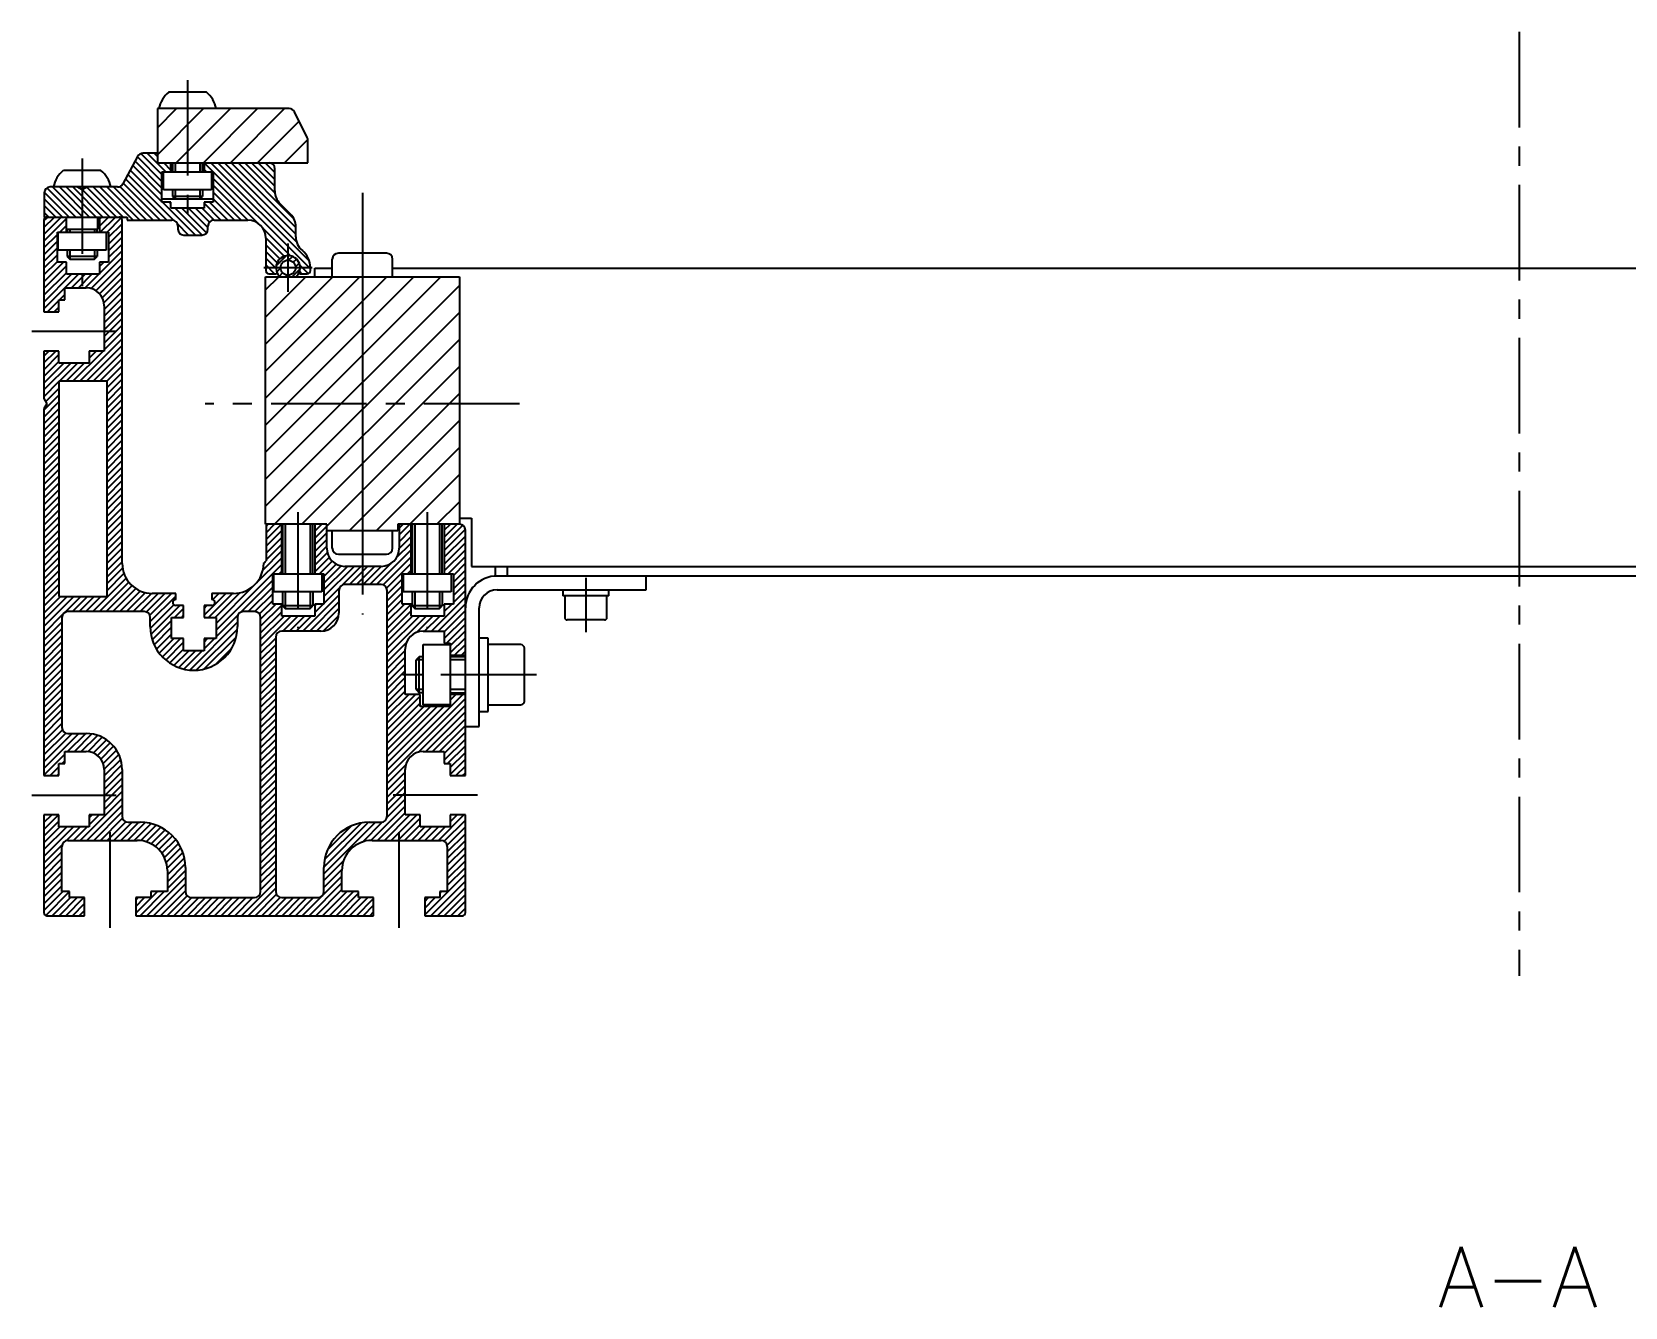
# Model space of a CAD drawing. Extents: x -10 to 4925, y -8 to 1001.
# Drawn here: x 4430.9 to 4695.5, y 3 to 214.7 of the extents above; entities that cross this region are included whole.
import ezdxf

# ---------------------------------------------------------------- set-up
doc = ezdxf.new("R2010")
doc.units = 0
doc.header["$LTSCALE"] = 0.5
doc.linetypes.add('CENTER', pattern=[50.8, 31.75, -6.35, 6.35, -6.35])
for name, color, linetype in [('MSM_CENTER', 1, 'CENTER'), ('MSM_CONTINUOUS', 7, 'CONTINUOUS'), ('MSM_NARROW', 5, 'CONTINUOUS'), ('MSM_PART_NUMBER', 7, 'CONTINUOUS')]:
    doc.layers.add(name, color=color, linetype=linetype)
doc.styles.get("Standard").update_dxf_attribs({"font": 'txt.shx', "height": 10, "bigfont": 'bigfont.shx'})

# ---------------------------------------------------------------- blocks, each defined once
blk = doc.blocks.new('*U89')
at = {"layer": 'MSM_PART_NUMBER'}
blk.add_text('A-A', height=10, dxfattribs=at).set_placement((4664.38, 3))

msp = doc.modelspace()

# ---------------------------------------------------------------- linework, layer by layer
at = {"layer": 'MSM_CENTER'}
for p, q in [((4677.85, 214.75), (4677.85, 58)), ((4456.7, 206.75), (4456.7, 183.5)), ((4439.2, 193.75), (4439.2, 172.5)), ((4485.75, 188), (4485.75, 118)), ((4473.4, 171.6), (4473.4, 179.6)), ((4469.4, 175.6), (4477.4, 175.6)), ((4444.85, 165), (4430.85, 165)), ((4511.85, 153), (4459.65, 153)), ((4475, 135), (4475, 115.75)), ((4496.5, 135), (4496.5, 115.75)), ((4522.85, 124.1), (4522.85, 115.1)), ((4514.65, 108), (4490.85, 108)), ((4430.85, 88), (4444.85, 88)), ((4504.85, 88), (4490.85, 88)), ((4443.85, 66), (4443.85, 82.5)), ((4491.85, 66), (4491.85, 82.5))]:
    msp.add_line(p, q, dxfattribs=at)
at = {"layer": 'MSM_CONTINUOUS'}
for p, q in [((4459.83, 204.75), (4453.57, 204.75)), ((4451.7, 202), (4451.7, 193)), ((4473.58, 202), (4451.7, 202)), ((4476.59, 197.21), (4474.48, 201.45)), ((4476.7, 193), (4476.7, 196.76)), ((4448.42, 194.07), (4445.98, 189.53)), ((4451.7, 194.6), (4449.3, 194.6)), ((4442.33, 191.75), (4436.08, 191.75)), ((4451.7, 193), (4476.7, 193)), ((4452.45, 191.5), (4460.95, 191.5)), ((4452.45, 186.5), (4452.45, 191.5)), ((4452.7, 188.5), (4452.7, 191.5)), ((4453.95, 191.5), (4453.95, 193)), ((4454.2, 193), (4454.2, 191.5)), ((4459.2, 191.5), (4459.2, 193)), ((4459.45, 193), (4459.45, 191.5)), ((4460.7, 191.5), (4460.7, 188.5)), ((4460.95, 191.5), (4460.95, 186.5)), ((4471.2, 188.34), (4471.2, 192)), ((4432.9, 188), (4432.9, 184)), ((4445.1, 189), (4433.9, 189)), ((4439.2, 188.5), (4438.33, 189)), ((4440.07, 189), (4439.2, 188.5)), ((4460.7, 188.5), (4452.7, 188.5)), ((4454.2, 188.5), (4454.2, 187.43)), ((4459.2, 188.5), (4459.2, 187.43)), ((4452.45, 187), (4460.95, 187)), ((4453.95, 186.5), (4452.45, 186.5)), ((4453.95, 185.5), (4453.95, 186.5)), ((4459.45, 185.5), (4453.95, 185.5)), ((4459.2, 187.43), (4454.2, 187.43)), ((4454.2, 187.43), (4454.63, 187)), ((4458.77, 187), (4459.2, 187.43)), ((4459.45, 186.5), (4459.45, 185.5)), ((4460.95, 186.5), (4459.45, 186.5)), ((4473.82, 184.48), (4472.08, 186.22)), ((4432.85, 183.5), (4432.85, 168.25)), ((4432.9, 184), (4446.7, 184)), ((4436.6, 181.5), (4436.6, 184)), ((4441.8, 182), (4441.8, 184)), ((4442.1, 184), (4442.1, 181.5)), ((4445.85, 126.5), (4445.85, 183.5)), ((4446.7, 184), (4446.7, 183.5)), ((4446.7, 183.5), (4454.1, 183.5)), ((4461.1, 183.5), (4466.7, 183.5)), ((4435.1, 176.5), (4435.1, 181.5)), ((4435.1, 181.5), (4443.6, 181.5)), ((4435.2, 178.5), (4435.2, 181.5)), ((4436.6, 182), (4441.8, 182)), ((4436.7, 182), (4436.7, 181.5)), ((4441.7, 181.5), (4441.7, 182)), ((4443.2, 181.5), (4443.2, 178.5)), ((4443.6, 181.5), (4443.6, 176.5)), ((4455.1, 182.5), (4455.1, 182)), ((4456.1, 181), (4459.1, 181)), ((4460.1, 182), (4460.1, 182.5)), ((4469.7, 180.5), (4469.7, 175.1)), ((4474.7, 180.74), (4474.7, 182.36)), ((4443.2, 178.5), (4435.2, 178.5)), ((4436.7, 178.5), (4436.7, 177.43)), ((4441.7, 177.43), (4436.7, 177.43)), ((4436.7, 177.43), (4437.13, 177)), ((4441.27, 177), (4441.7, 177.43)), ((4441.7, 178.5), (4441.7, 177.43)), ((4489.75, 178), (4481.75, 178)), ((4436.6, 176.5), (4435.1, 176.5)), ((4436.6, 174.5), (4436.6, 176.5)), ((4437.13, 177), (4441.27, 177)), ((4443.6, 176.5), (4442.1, 176.5)), ((4442.1, 176.5), (4442.1, 174.5)), ((4477.1, 175.1), (4477.1, 175.6)), ((4477.85, 174.08), (4477.85, 175.5)), ((4477.85, 175.5), (4480.75, 175.5)), ((4480.75, 174.08), (4480.75, 177)), ((4490.75, 174.08), (4490.75, 177)), ((4490.75, 175.5), (4864.95, 175.5)), ((4436.35, 170.25), (4436.35, 172.25)), ((4436.35, 172.25), (4439.85, 172.25)), ((4442.1, 174.5), (4436.6, 174.5)), ((4469.65, 174.08), (4501.85, 174.08)), ((4469.65, 133), (4469.65, 174.08)), ((4470.2, 174.6), (4471.31, 174.6)), ((4475.49, 174.6), (4476.6, 174.6)), ((4485.75, 174.08), (4485.75, 131.92)), ((4501.85, 174.08), (4501.85, 133)), ((4435.35, 168.25), (4435.35, 170.25)), ((4435.35, 170.25), (4436.35, 170.25)), ((4432.85, 168.25), (4435.35, 168.25)), ((4442.85, 169.25), (4442.85, 161.75)), ((4435.35, 161.75), (4432.85, 161.75)), ((4432.85, 161.75), (4432.85, 153.87)), ((4435.35, 159.75), (4435.35, 161.75)), ((4442.85, 161.75), (4440.35, 161.75)), ((4440.35, 161.75), (4440.35, 159.75)), ((4440.35, 159.75), (4435.35, 159.75)), ((4435.35, 156.75), (4435.35, 121)), ((4443.35, 156.75), (4435.35, 156.75)), ((4443.35, 121), (4443.35, 156.75)), ((4432.85, 153.87), (4433.35, 153)), ((4433.35, 153), (4432.85, 152.13)), ((4432.85, 152.13), (4432.85, 91.25)), ((4479.85, 133), (4469.65, 133)), ((4469.75, 133), (4469.75, 126.9)), ((4472.35, 124.75), (4472.35, 133)), ((4472.5, 133), (4472.5, 124.75)), ((4477.5, 124.75), (4477.5, 133)), ((4477.85, 133), (4477.85, 124.75)), ((4479.85, 129), (4479.85, 133)), ((4491.65, 133), (4491.65, 131.92)), ((4501.85, 133), (4491.65, 133)), ((4491.85, 133), (4491.85, 129)), ((4493.85, 124.75), (4493.85, 133)), ((4494, 133), (4494, 124.75)), ((4499, 124.75), (4499, 133)), ((4499.35, 133), (4499.35, 124.75)), ((4501.85, 134), (4503.85, 134)), ((4503.85, 134), (4503.85, 126)), ((4491.65, 131.92), (4479.85, 131.92)), ((4480.75, 129), (4480.75, 131.92)), ((4490.75, 129), (4490.75, 131.92)), ((4502.85, 91.25), (4502.85, 132)), ((4481.75, 128), (4489.75, 128)), ((4470.85, 124.75), (4479.35, 124.75)), ((4470.85, 119.75), (4470.85, 124.75)), ((4471, 124.75), (4471, 121.75)), ((4479, 124.75), (4479, 121.75)), ((4479.35, 124.75), (4479.35, 119.75)), ((4488.85, 126), (4482.85, 126)), ((4492.35, 119.75), (4492.35, 124.75)), ((4492.35, 124.75), (4500.85, 124.75)), ((4492.5, 124.75), (4492.5, 121.75)), ((4500.5, 124.75), (4500.5, 121.75)), ((4500.85, 124.75), (4500.85, 119.75)), ((4503.85, 126), (4851.85, 126)), ((4507.85, 124.4), (4507.85, 126)), ((4847.85, 124.4), (4507.85, 124.4)), ((4509.85, 124.4), (4509.85, 126)), ((4532.85, 122.1), (4532.85, 124.4)), ((4479, 121.75), (4471, 121.75)), ((4472.5, 121.75), (4472.5, 119.43)), ((4477.5, 121.75), (4477.5, 119.43)), ((4481.85, 122), (4481.85, 118.25)), ((4488.85, 123), (4482.85, 123)), ((4489.85, 84.5), (4489.85, 122)), ((4500.5, 121.75), (4492.5, 121.75)), ((4494, 121.75), (4494, 119.43)), ((4499, 121.75), (4499, 119.43)), ((4508.15, 122.1), (4532.85, 122.1)), ((4519.05, 122.1), (4519.05, 121.1)), ((4526.65, 121.1), (4526.65, 122.1)), ((4435.35, 121), (4443.35, 121)), ((4454.75, 121.5), (4450.85, 121.5)), ((4454.75, 120.5), (4454.75, 121.5)), ((4456.05, 119.5), (4454.75, 119.5)), ((4456.05, 117.5), (4456.05, 119.5)), ((4459.45, 119.5), (4459.45, 117.5)), ((4460.75, 119.5), (4459.45, 119.5)), ((4460.75, 121.5), (4460.75, 120.5)), ((4464.35, 121.5), (4460.75, 121.5)), ((4472.35, 119.75), (4470.85, 119.75)), ((4472.35, 117.75), (4472.35, 119.75)), ((4477.5, 119.43), (4472.5, 119.43)), ((4472.5, 119.43), (4472.93, 119)), ((4477.07, 119), (4477.5, 119.43)), ((4477.85, 119.75), (4477.85, 117.75)), ((4479.35, 119.75), (4477.85, 119.75)), ((4493.85, 119.75), (4492.35, 119.75)), ((4493.85, 117.75), (4493.85, 119.75)), ((4499, 119.43), (4494, 119.43)), ((4494, 119.43), (4494.43, 119)), ((4498.57, 119), (4499, 119.43)), ((4499.35, 119.75), (4499.35, 117.75)), ((4500.85, 119.75), (4499.35, 119.75)), ((4505.15, 99.4), (4505.15, 119.1)), ((4526.65, 121.1), (4519.05, 121.1)), ((4519.35, 121.1), (4519.35, 117.5)), ((4526.35, 117.5), (4526.35, 121.1)), ((4435.85, 117.5), (4435.85, 99.25)), ((4449.5, 118.5), (4436.85, 118.5)), ((4450.5, 116), (4450.5, 117.5)), ((4454.05, 114), (4454.05, 117.5)), ((4454.05, 117.5), (4456.05, 117.5)), ((4459.45, 117.5), (4461.45, 117.5)), ((4461.45, 117.5), (4461.45, 114)), ((4465, 117.5), (4465, 116)), ((4467.85, 118.5), (4466, 118.5)), ((4468.85, 72), (4468.85, 117.5)), ((4477.85, 117.75), (4472.35, 117.75)), ((4472.93, 119), (4477.07, 119)), ((4499.35, 117.75), (4493.85, 117.75)), ((4494.43, 119), (4498.57, 119)), ((4525.95, 117.1), (4519.75, 117.1)), ((4456.05, 114), (4454.05, 114)), ((4456.05, 112), (4456.05, 114)), ((4459.45, 114), (4459.45, 112)), ((4461.45, 114), (4459.45, 114)), ((4471.35, 114.25), (4471.35, 72)), ((4478.85, 115.25), (4472.35, 115.25)), ((4495.85, 115.25), (4499.35, 115.25)), ((4499.35, 115.25), (4499.35, 113.25)), ((4506.65, 114.1), (4505.15, 114.1)), ((4506.65, 101.9), (4506.65, 114.1)), ((4459.45, 112), (4456.05, 112)), ((4492.85, 104.75), (4492.85, 112.25)), ((4495.85, 103), (4495.85, 113)), ((4495.85, 113), (4500.35, 113)), ((4499.35, 113.25), (4500.35, 113.25)), ((4500.35, 113.25), (4500.35, 102.75)), ((4500.35, 111.25), (4502.85, 111.25)), ((4512.05, 113), (4506.65, 113)), ((4512.65, 103.6), (4512.65, 112.4)), ((4495.19, 111), (4494.65, 110.46)), ((4494.65, 105.54), (4494.65, 110.46)), ((4495.85, 111), (4495.19, 111)), ((4495.19, 105), (4495.19, 111)), ((4502.85, 111), (4500.35, 111)), ((4495.35, 104.75), (4492.85, 104.75)), ((4494.65, 105.54), (4495.19, 105)), ((4495.85, 105), (4495.19, 105)), ((4495.35, 102.75), (4495.35, 104.75)), ((4500.35, 105), (4502.85, 105)), ((4502.85, 104.75), (4500.35, 104.75)), ((4500.35, 102.75), (4495.35, 102.75)), ((4500.35, 103), (4495.85, 103)), ((4505.15, 101.9), (4506.65, 101.9)), ((4506.65, 103), (4512.05, 103)), ((4436.85, 98.25), (4439.85, 98.25)), ((4502.85, 99.4), (4505.15, 99.4)), ((4435.35, 93.25), (4436.35, 93.25)), ((4435.35, 91.25), (4435.35, 93.25)), ((4436.35, 95.25), (4439.85, 95.25)), ((4436.35, 93.25), (4436.35, 95.25)), ((4495.85, 95.25), (4499.35, 95.25)), ((4499.35, 95.25), (4499.35, 93.25)), ((4499.35, 93.25), (4500.35, 93.25)), ((4500.35, 93.25), (4500.35, 91.25)), ((4432.85, 91.25), (4435.35, 91.25)), ((4442.85, 92.25), (4442.85, 84.75)), ((4445.85, 92.25), (4445.85, 84.5)), ((4492.85, 84.75), (4492.85, 92.25)), ((4500.35, 91.25), (4502.85, 91.25)), ((4432.85, 84.75), (4432.85, 68.5)), ((4435.35, 84.75), (4432.85, 84.75)), ((4435.35, 82.75), (4435.35, 84.75)), ((4440.35, 84.75), (4440.35, 82.75)), ((4442.85, 84.75), (4440.35, 84.75)), ((4495.35, 84.75), (4492.85, 84.75)), ((4495.35, 82.75), (4495.35, 84.75)), ((4500.35, 84.75), (4500.35, 82.75)), ((4502.85, 84.75), (4500.35, 84.75)), ((4502.85, 68.5), (4502.85, 84.75)), ((4440.35, 82.75), (4435.35, 82.75)), ((4446.85, 83.5), (4448.85, 83.5)), ((4486.85, 83.5), (4488.85, 83.5)), ((4500.35, 82.75), (4495.35, 82.75)), ((4435.85, 72), (4435.85, 79.5)), ((4436.85, 80.5), (4448.35, 80.5)), ((4487.35, 80.5), (4498.85, 80.5)), ((4499.85, 79.5), (4499.85, 72)), ((4453.35, 75.5), (4453.35, 72)), ((4456.35, 76), (4456.35, 72)), ((4479.35, 72), (4479.35, 76)), ((4482.35, 72), (4482.35, 75.5)), ((4437.1, 72), (4435.85, 72)), ((4437.1, 71), (4437.1, 72)), ((4450.6, 72), (4450.6, 71)), ((4453.35, 72), (4450.6, 72)), ((4485.1, 72), (4482.35, 72)), ((4485.1, 71), (4485.1, 72)), ((4498.6, 72), (4498.6, 71)), ((4499.85, 72), (4498.6, 72)), ((4439.6, 71), (4437.1, 71)), ((4439.6, 68), (4439.6, 71)), ((4448.1, 71), (4448.1, 68)), ((4450.6, 71), (4448.1, 71)), ((4457.35, 71), (4467.85, 71)), ((4472.35, 71), (4478.35, 71)), ((4487.6, 71), (4485.1, 71)), ((4487.6, 68), (4487.6, 71)), ((4498.6, 71), (4496.1, 71)), ((4496.1, 71), (4496.1, 68)), ((4433.35, 68), (4439.6, 68)), ((4448.1, 68), (4487.6, 68)), ((4496.1, 68), (4502.35, 68))]:
    msp.add_line(p, q, dxfattribs=at)
msp.add_circle((4473.4, 175.6), 1.25, dxfattribs=at)
for centre, radius, start, end in [((4456.61, 201.1), 4.75, 129.7731, 169.0684), ((4456.79, 201.1), 4.75, 10.9316, 50.2269), ((4473.58, 201), 1, 26.5651, 90), ((4475.7, 196.76), 1, 360, 26.5651), ((4449.3, 193.6), 1, 90, 151.8214), ((4439.11, 188.1), 4.75, 129.7731, 169.0684), ((4439.29, 188.1), 4.75, 10.9316, 50.2269), ((4470.2, 192), 1, 360, 90), ((4433.9, 188), 1, 90, 180), ((4445.1, 190), 1, 270, 331.8214), ((4474.2, 188.34), 3, 180, 225), ((4433.35, 183.5), 0.5, 90, 180), ((4445.35, 183.5), 0.5, 360, 90), ((4454.1, 182.5), 1, 360, 90), ((4461.1, 182.5), 1, 90, 180), ((4466.7, 180.5), 3, 0, 90), ((4471.7, 182.36), 3, 0, 45), ((4456.1, 182), 1, 180, 270), ((4459.1, 182), 1, 270, 0), ((4477.7, 180.74), 3, 180, 230.0745), ((4473.4, 175.6), 2, 310.5358, 229.4642), ((4473.4, 175.6), 3.7, 360, 50.0745), ((4481.75, 177), 1, 90, 180), ((4489.75, 177), 1, 0, 90), ((4470.2, 175.1), 0.5, 180, 270), ((4471.31, 174.9), 0.3, 270, 333.3458), ((4475.49, 174.9), 0.3, 206.6542, 270), ((4476.6, 175.1), 0.5, 270, 0), ((4439.85, 169.25), 3, 360, 90), ((4501.85, 132), 1, 360, 90), ((4482.85, 129), 3, 180, 270), ((4481.75, 129), 1, 180, 270), ((4488.85, 129), 3, 270, 0), ((4489.75, 129), 1, 270, 360), ((4450.85, 126.5), 5, 180, 270), ((4464.35, 126.5), 5, 270, 360), ((4468.87, 127.38), 1, 298.5701, 331.4299), ((4508.15, 119.1), 5.3, 90, 180), ((4482.85, 122), 1, 90, 180), ((4488.85, 122), 1, 360, 90), ((4508.15, 119.1), 3, 90, 180), ((4454.75, 120), 0.5, 90, 270), ((4460.75, 120), 0.5, 270, 90), ((4436.85, 117.5), 1, 90, 180), ((4449.5, 117.5), 1, 0, 90), ((4466, 117.5), 1, 90, 180), ((4467.85, 117.5), 1, 360, 90), ((4478.85, 118.25), 3, 270, 0), ((4519.75, 117.5), 0.4, 180, 270), ((4525.95, 117.5), 0.4, 270, 0), ((4457.75, 116), 7.25, 180, 0), ((4472.35, 114.25), 1, 90, 180), ((4495.85, 112.25), 3, 90, 180), ((4512.05, 112.4), 0.6, 0, 90), ((4512.05, 103.6), 0.6, 270, 360), ((4436.85, 99.25), 1, 180, 270), ((4439.85, 92.25), 6, 0, 90), ((4439.85, 92.25), 3, 360, 90), ((4495.85, 92.25), 3, 90, 180), ((4446.85, 84.5), 1, 180, 270), ((4448.85, 76), 7.5, 0, 90), ((4486.85, 76), 7.5, 90, 180), ((4488.85, 84.5), 1, 270, 0), ((4436.85, 79.5), 1, 90, 180), ((4448.35, 75.5), 5, 0, 90), ((4487.35, 75.5), 5, 90, 180), ((4498.85, 79.5), 1, 360, 90), ((4457.35, 72), 1, 180, 270), ((4467.85, 72), 1, 270, 0), ((4472.35, 72), 1, 180, 270), ((4478.35, 72), 1, 270, 0), ((4433.35, 68.5), 0.5, 180, 270), ((4502.35, 68.5), 0.5, 270, 0)]:
    msp.add_arc(centre, radius, start, end, dxfattribs=at)
at = {"layer": 'MSM_NARROW'}
for p, q in [((4451.7, 198.84), (4454.86, 202)), ((4451.7, 194.35), (4459.35, 202)), ((4454.84, 193), (4463.84, 202)), ((4459.33, 193), (4468.33, 202)), ((4463.82, 193), (4472.82, 202)), ((4468.31, 193), (4475.24, 199.93)), ((4472.8, 193), (4476.69, 196.89)), ((4452.45, 188.81), (4447.99, 193.27)), ((4452.45, 189.93), (4448.38, 194)), ((4452.45, 191.05), (4448.96, 194.54)), ((4453.12, 191.5), (4450.02, 194.6)), ((4451.7, 194.05), (4451.15, 194.6)), ((4454.45, 183.43), (4446.81, 191.08)), ((4458.01, 181), (4447.2, 191.81)), ((4452.45, 187.68), (4447.6, 192.54)), ((4453.95, 191.8), (4452.75, 193)), ((4453.95, 192.92), (4453.87, 193)), ((4454.63, 193), (4454.63, 191.5)), ((4458.77, 193), (4458.77, 191.5)), ((4459.86, 191.5), (4459.45, 191.91)), ((4477.1, 175.38), (4459.48, 193)), ((4476.95, 176.66), (4460.6, 193)), ((4474.82, 179.91), (4461.73, 193)), ((4474.7, 181.15), (4462.85, 193)), ((4474.7, 182.27), (4463.97, 193)), ((4474.37, 183.72), (4465.09, 193)), ((4471.22, 188), (4466.22, 193)), ((4471.2, 189.14), (4467.34, 193)), ((4471.2, 190.26), (4468.46, 193)), ((4471.2, 191.38), (4469.58, 193)), ((4437.05, 184), (4432.91, 188.14)), ((4438.17, 184), (4433.34, 188.83)), ((4439.3, 184), (4434.3, 189)), ((4440.42, 184), (4435.42, 189)), ((4441.54, 184), (4436.54, 189)), ((4442.66, 184), (4437.66, 189)), ((4443.79, 184), (4439.25, 188.53)), ((4444.91, 184), (4439.97, 188.94)), ((4446.03, 184), (4441.03, 189)), ((4447.65, 183.5), (4442.15, 189)), ((4448.78, 183.5), (4443.28, 189)), ((4449.9, 183.5), (4444.4, 189)), ((4451.02, 183.5), (4445.45, 189.07)), ((4452.14, 183.5), (4446.03, 189.61)), ((4453.27, 183.5), (4446.42, 190.35)), ((4454.63, 188.5), (4454.63, 187)), ((4458.77, 188.5), (4458.77, 187)), ((4468.36, 182.99), (4460.95, 190.41)), ((4466.74, 183.5), (4460.95, 189.29)), ((4465.61, 183.5), (4460.95, 188.16)), ((4435.93, 184), (4432.9, 187.03)), ((4434.81, 184), (4432.9, 185.91)), ((4453.95, 186.18), (4453.63, 186.5)), ((4459.13, 181), (4454.63, 185.5)), ((4459.88, 181.38), (4455.76, 185.5)), ((4460.1, 182.28), (4456.88, 185.5)), ((4460.35, 183.15), (4458, 185.5)), ((4461.12, 183.5), (4459.12, 185.5)), ((4462.25, 183.5), (4459.45, 186.3)), ((4463.37, 183.5), (4460.37, 186.5)), ((4464.49, 183.5), (4460.95, 187.04)), ((4432.85, 183.36), (4433.49, 184)), ((4432.85, 182.24), (4434.61, 184)), ((4432.85, 181.11), (4435.74, 184)), ((4432.85, 179.99), (4436.6, 183.74)), ((4433.68, 184), (4432.9, 184.78)), ((4435.48, 181.5), (4436.6, 182.62)), ((4442.1, 183.63), (4442.47, 184)), ((4442.1, 182.5), (4443.6, 184)), ((4442.22, 181.5), (4444.72, 184)), ((4443.34, 181.5), (4445.7, 183.86)), ((4443.6, 180.64), (4445.85, 182.89)), ((4456.89, 181), (4455.03, 182.85)), ((4432.85, 178.87), (4435.1, 181.12)), ((4432.85, 177.75), (4435.1, 180)), ((4437.13, 182), (4437.13, 181.5)), ((4441.27, 182), (4441.27, 181.5)), ((4443.6, 179.51), (4445.85, 181.76)), ((4443.6, 178.39), (4445.85, 180.64)), ((4455.67, 181.1), (4455.2, 181.57)), ((4473.8, 177.56), (4469.19, 182.16)), ((4472.75, 177.49), (4469.7, 180.54)), ((4432.85, 176.62), (4435.1, 178.87)), ((4432.85, 175.5), (4435.1, 177.75)), ((4437.13, 178.5), (4437.13, 177)), ((4441.27, 178.5), (4441.27, 177)), ((4442.1, 174.65), (4445.85, 178.4)), ((4443.6, 177.27), (4445.85, 179.52)), ((4472.04, 177.07), (4469.7, 179.41)), ((4471.57, 176.42), (4469.7, 178.29)), ((4471.42, 175.91), (4473.09, 177.58)), ((4473.49, 176.85), (4474.11, 177.47)), ((4432.85, 174.38), (4435.1, 176.63)), ((4432.85, 173.25), (4436.1, 176.5)), ((4432.85, 172.13), (4436.6, 175.88)), ((4432.85, 171.01), (4436.6, 174.76)), ((4440.7, 172.12), (4445.85, 177.27)), ((4441.47, 171.77), (4445.85, 176.15)), ((4442.08, 171.26), (4445.85, 175.03)), ((4442.1, 175.77), (4442.83, 176.5)), ((4471.4, 175.46), (4469.7, 177.17)), ((4471.15, 174.6), (4469.7, 176.05)), ((4469.96, 174.66), (4469.76, 174.86)), ((4471.53, 174.89), (4472.15, 175.51)), ((4471.97, 174.21), (4472.5, 174.74)), ((4474.09, 174.08), (4475.39, 175.38)), ((4474.26, 176.5), (4474.79, 177.03)), ((4474.64, 175.76), (4475.25, 176.36)), ((4475.64, 174.6), (4475.29, 174.95)), ((4476.74, 174.62), (4475.36, 176)), ((4432.85, 169.89), (4437.46, 174.5)), ((4432.85, 168.76), (4438.59, 174.5)), ((4437.46, 172.25), (4439.71, 174.5)), ((4438.58, 172.25), (4440.83, 174.5)), ((4439.7, 172.25), (4441.95, 174.5)), ((4442.53, 170.59), (4445.85, 173.91)), ((4442.8, 169.74), (4445.85, 172.78)), ((4469.65, 171.89), (4471.84, 174.08)), ((4469.65, 167.4), (4476.33, 174.08)), ((4469.65, 162.91), (4480.82, 174.08)), ((4469.65, 158.42), (4485.31, 174.08)), ((4469.65, 153.93), (4489.8, 174.08)), ((4469.65, 149.44), (4494.29, 174.08)), ((4469.65, 144.95), (4498.78, 174.08)), ((4469.65, 140.46), (4501.85, 172.66)), ((4472.96, 174.08), (4473.24, 174.36)), ((4433.46, 168.25), (4435.35, 170.14)), ((4435.46, 170.25), (4436.35, 171.14)), ((4442.85, 168.66), (4445.85, 171.66)), ((4442.85, 167.54), (4445.85, 170.54)), ((4442.85, 166.42), (4445.85, 169.42)), ((4434.58, 168.25), (4435.35, 169.02)), ((4442.85, 165.29), (4445.85, 168.29)), ((4442.85, 164.17), (4445.85, 167.17)), ((4469.65, 135.97), (4501.85, 168.17)), ((4442.85, 163.05), (4445.85, 166.05)), ((4442.85, 161.93), (4445.85, 164.93)), ((4432.85, 160.91), (4433.69, 161.75)), ((4432.85, 159.78), (4434.82, 161.75)), ((4437.67, 156.75), (4442.67, 161.75)), ((4438.8, 156.75), (4445.85, 163.8)), ((4439.92, 156.75), (4445.85, 162.68)), ((4440.35, 161.67), (4440.43, 161.75)), ((4440.35, 160.55), (4441.55, 161.75)), ((4441.04, 156.75), (4445.85, 161.56)), ((4471.17, 133), (4501.85, 163.68)), ((4432.85, 158.66), (4435.35, 161.16)), ((4432.85, 157.54), (4435.35, 160.04)), ((4432.85, 156.42), (4436.18, 159.75)), ((4432.85, 155.29), (4437.31, 159.75)), ((4435.43, 156.75), (4438.43, 159.75)), ((4436.55, 156.75), (4439.55, 159.75)), ((4442.16, 156.75), (4445.85, 160.44)), ((4443.29, 156.75), (4445.85, 159.31)), ((4475.66, 133), (4501.85, 159.19)), ((4432.85, 154.17), (4435.35, 156.67)), ((4443.35, 155.69), (4445.85, 158.19)), ((4443.35, 154.57), (4445.85, 157.07)), ((4432.85, 151.93), (4435.35, 154.43)), ((4433.15, 153.35), (4435.35, 155.55)), ((4443.35, 153.45), (4445.85, 155.95)), ((4443.35, 152.32), (4445.85, 154.82)), ((4443.35, 151.2), (4445.85, 153.7)), ((4477.85, 130.7), (4501.85, 154.7)), ((4432.85, 150.8), (4435.35, 153.3)), ((4432.85, 149.68), (4435.35, 152.18)), ((4432.85, 148.56), (4435.35, 151.06)), ((4443.35, 150.08), (4445.85, 152.58)), ((4443.35, 148.96), (4445.85, 151.46)), ((4432.85, 147.44), (4435.35, 149.94)), ((4432.85, 146.31), (4435.35, 148.81)), ((4443.35, 147.83), (4445.85, 150.33)), ((4443.35, 146.71), (4445.85, 149.21)), ((4483.56, 131.92), (4501.85, 150.21)), ((4432.85, 145.19), (4435.35, 147.69)), ((4432.85, 144.07), (4435.35, 146.57)), ((4443.35, 145.59), (4445.85, 148.09)), ((4443.35, 144.47), (4445.85, 146.97)), ((4443.35, 143.34), (4445.85, 145.84)), ((4488.05, 131.92), (4501.85, 145.72)), ((4432.85, 142.95), (4435.35, 145.45)), ((4432.85, 141.82), (4435.35, 144.32)), ((4432.85, 140.7), (4435.35, 143.2)), ((4443.35, 142.22), (4445.85, 144.72)), ((4443.35, 141.1), (4445.85, 143.6)), ((4432.85, 139.58), (4435.35, 142.08)), ((4432.85, 138.46), (4435.35, 140.96)), ((4443.35, 139.98), (4445.85, 142.48)), ((4443.35, 138.85), (4445.85, 141.35)), ((4491.85, 131.23), (4501.85, 141.23)), ((4432.85, 137.33), (4435.35, 139.83)), ((4432.85, 136.21), (4435.35, 138.71)), ((4443.35, 137.73), (4445.85, 140.23)), ((4443.35, 136.61), (4445.85, 139.11)), ((4443.35, 135.49), (4445.85, 137.99)), ((4432.85, 135.09), (4435.35, 137.59)), ((4432.85, 133.97), (4435.35, 136.47)), ((4432.85, 132.84), (4435.35, 135.34)), ((4443.35, 134.36), (4445.85, 136.86)), ((4443.35, 133.24), (4445.85, 135.74)), ((4498.11, 133), (4501.85, 136.74)), ((4432.85, 131.72), (4435.35, 134.22)), ((4432.85, 130.6), (4435.35, 133.1)), ((4443.35, 132.12), (4445.85, 134.62)), ((4443.35, 131), (4445.85, 133.5)), ((4443.35, 129.87), (4445.85, 132.37)), ((4469.75, 132.7), (4470.05, 133)), ((4469.75, 131.58), (4471.17, 133)), ((4469.75, 130.46), (4472.29, 133)), ((4472.93, 133), (4472.93, 124.75)), ((4477.07, 133), (4477.07, 124.75)), ((4477.85, 132.94), (4477.91, 133)), ((4477.85, 131.82), (4479.03, 133)), ((4491.85, 132.35), (4492.5, 133)), ((4494.43, 133), (4494.43, 124.75)), ((4498.57, 133), (4498.57, 124.75)), ((4499.35, 131.99), (4500.36, 133)), ((4499.35, 130.87), (4501.48, 133)), ((4499.35, 129.75), (4502.42, 132.82)), ((4432.85, 129.48), (4435.35, 131.98)), ((4432.85, 128.35), (4435.35, 130.85)), ((4432.85, 127.23), (4435.35, 129.73)), ((4443.35, 128.75), (4445.85, 131.25)), ((4443.35, 127.63), (4445.85, 130.13)), ((4469.75, 129.33), (4472.35, 131.93)), ((4469.75, 128.21), (4472.35, 130.81)), ((4469.75, 127.09), (4472.35, 129.69)), ((4477.85, 129.57), (4479.85, 131.57)), ((4477.85, 128.45), (4479.85, 130.45)), ((4491.38, 127.39), (4493.85, 129.86)), ((4491.85, 130.1), (4493.85, 132.1)), ((4491.85, 128.98), (4493.85, 130.98)), ((4499.35, 128.62), (4502.84, 132.11)), ((4499.35, 127.5), (4502.85, 131)), ((4499.35, 126.38), (4502.85, 129.88)), ((4432.85, 126.11), (4435.35, 128.61)), ((4432.85, 124.99), (4435.35, 127.49)), ((4443.35, 126.51), (4445.85, 129.01)), ((4443.35, 125.38), (4445.85, 127.88)), ((4468.05, 123.14), (4472.35, 127.44)), ((4469.24, 125.45), (4472.35, 128.57)), ((4477.85, 127.33), (4479.85, 129.33)), ((4477.85, 126.21), (4479.94, 128.29)), ((4477.85, 125.08), (4480.26, 127.5)), ((4488.11, 123), (4493.85, 128.74)), ((4489.18, 122.94), (4493.85, 127.61)), ((4499.35, 125.26), (4502.85, 128.76)), ((4499.97, 124.75), (4502.85, 127.63)), ((4432.85, 123.86), (4435.35, 126.36)), ((4432.85, 122.74), (4435.35, 125.24)), ((4443.35, 124.26), (4445.85, 126.76)), ((4443.35, 123.14), (4445.92, 125.71)), ((4443.35, 122.02), (4446.15, 124.81)), ((4461.45, 115.42), (4472.35, 126.32)), ((4471.9, 124.75), (4472.35, 125.2)), ((4478.64, 124.75), (4480.75, 126.86)), ((4479.35, 124.34), (4481.39, 126.38)), ((4479.35, 123.22), (4482.21, 126.07)), ((4479.35, 122.09), (4483.26, 126)), ((4479.35, 120.97), (4484.38, 126)), ((4482.37, 122.87), (4485.5, 126)), ((4483.62, 123), (4486.62, 126)), ((4484.75, 123), (4487.75, 126)), ((4485.87, 123), (4488.87, 126)), ((4486.99, 123), (4490.46, 126.47)), ((4489.76, 122.4), (4493.85, 126.49)), ((4493.23, 124.75), (4493.85, 125.37)), ((4500.85, 124.51), (4502.85, 126.51)), ((4500.85, 123.39), (4502.85, 125.39)), ((4432.85, 121.62), (4435.35, 124.12)), ((4432.85, 120.5), (4435.35, 123)), ((4432.85, 119.37), (4435.35, 121.87)), ((4440.96, 118.5), (4446.5, 124.05)), ((4442.08, 118.5), (4446.96, 123.38)), ((4443.2, 118.5), (4447.5, 122.8)), ((4444.32, 118.5), (4448.14, 122.31)), ((4445.45, 118.5), (4448.87, 121.92)), ((4461.45, 116.54), (4467.71, 122.8)), ((4465.53, 118.38), (4470.85, 123.7)), ((4466.78, 118.5), (4470.85, 122.57)), ((4472.93, 121.75), (4472.93, 119)), ((4477.07, 121.75), (4477.07, 119)), ((4479.35, 119.85), (4481.98, 122.48)), ((4489.85, 121.37), (4492.35, 123.87)), ((4489.85, 120.25), (4492.35, 122.75)), ((4494.43, 121.75), (4494.43, 119)), ((4498.57, 121.75), (4498.57, 119)), ((4500.85, 122.27), (4502.85, 124.27)), ((4500.85, 121.14), (4502.85, 123.14)), ((4500.85, 120.02), (4502.85, 122.02)), ((4432.85, 118.25), (4435.6, 121)), ((4432.85, 117.13), (4436.72, 121)), ((4432.85, 116.01), (4437.84, 121)), ((4436.3, 118.34), (4438.97, 121)), ((4437.59, 118.5), (4440.09, 121)), ((4438.71, 118.5), (4441.21, 121)), ((4439.83, 118.5), (4442.33, 121)), ((4446.57, 118.5), (4449.71, 121.64)), ((4447.69, 118.5), (4450.7, 121.51)), ((4448.81, 118.5), (4451.82, 121.5)), ((4449.87, 118.43), (4452.94, 121.5)), ((4450.43, 117.87), (4454.06, 121.5)), ((4450.5, 116.82), (4454.75, 121.07)), ((4450.51, 115.71), (4454.43, 119.63)), ((4450.62, 114.7), (4455.43, 119.5)), ((4459.45, 117.91), (4463.04, 121.5)), ((4459.45, 119.03), (4459.92, 119.5)), ((4460.17, 117.5), (4464.17, 121.5)), ((4460.75, 121.46), (4460.8, 121.5)), ((4460.9, 120.48), (4461.92, 121.5)), ((4461.29, 117.5), (4465.4, 121.62)), ((4467.9, 118.5), (4470.85, 121.45)), ((4468.64, 118.12), (4470.85, 120.33)), ((4468.85, 117.21), (4471.39, 119.75)), ((4468.85, 116.08), (4472.35, 119.58)), ((4475.87, 115.25), (4481.85, 121.23)), ((4477, 115.25), (4481.85, 120.1)), ((4477.85, 119.47), (4478.13, 119.75)), ((4477.85, 118.35), (4479.25, 119.75)), ((4489.85, 119.12), (4492.35, 121.62)), ((4489.85, 118), (4492.35, 120.5)), ((4489.85, 116.88), (4492.72, 119.75)), ((4489.85, 115.76), (4493.84, 119.75)), ((4497.2, 115.25), (4502.85, 120.9)), ((4498.32, 115.25), (4502.85, 119.78)), ((4499.35, 119.64), (4499.46, 119.75)), ((4499.35, 118.52), (4500.58, 119.75)), ((4432.85, 114.88), (4436.01, 118.05)), ((4432.85, 113.76), (4435.85, 116.76)), ((4450.84, 113.8), (4454.05, 117)), ((4454.55, 117.5), (4456.05, 119)), ((4455.68, 117.5), (4456.05, 117.88)), ((4457.06, 108.79), (4465, 116.72)), ((4461.45, 114.3), (4465.12, 117.97)), ((4468.85, 114.96), (4472.35, 118.46)), ((4468.85, 113.84), (4472.76, 117.75)), ((4468.85, 112.72), (4473.88, 117.75)), ((4472.51, 115.25), (4475.01, 117.75)), ((4473.63, 115.25), (4476.13, 117.75)), ((4474.75, 115.25), (4477.25, 117.75)), ((4478.12, 115.25), (4481.85, 118.98)), ((4479.27, 115.28), (4481.82, 117.83)), ((4489.85, 114.63), (4493.85, 118.63)), ((4489.85, 113.51), (4494.09, 117.75)), ((4489.85, 112.39), (4495.21, 117.75)), ((4489.85, 111.27), (4496.33, 117.75)), ((4494.74, 115.03), (4497.46, 117.75)), ((4496.08, 115.25), (4498.58, 117.75)), ((4499.35, 115.15), (4502.85, 118.65)), ((4499.35, 114.03), (4502.85, 117.53)), ((4432.85, 112.64), (4435.85, 115.64)), ((4432.85, 111.52), (4435.85, 114.52)), ((4451.16, 112.99), (4454.05, 115.88)), ((4451.55, 112.25), (4454.05, 114.76)), ((4452, 111.59), (4454.42, 114)), ((4452.52, 110.98), (4455.54, 114)), ((4458.16, 108.77), (4464.99, 115.59)), ((4459.45, 113.42), (4460.04, 114)), ((4459.45, 112.3), (4461.16, 114)), ((4459.48, 108.96), (4464.79, 114.27)), ((4468.85, 111.59), (4471.35, 114.09)), ((4499.69, 113.25), (4502.85, 116.41)), ((4500.35, 112.79), (4502.85, 115.29)), ((4500.35, 111.66), (4502.85, 114.16)), ((4432.85, 110.39), (4435.85, 113.39)), ((4432.85, 109.27), (4435.85, 112.27)), ((4432.85, 108.15), (4435.85, 111.15)), ((4453.1, 110.44), (4456.05, 113.39)), ((4453.75, 109.96), (4456.05, 112.27)), ((4454.45, 109.54), (4456.91, 112)), ((4455.24, 109.21), (4458.04, 112)), ((4456.1, 108.94), (4459.16, 112)), ((4461.36, 109.72), (4464.04, 112.4)), ((4468.85, 110.47), (4471.35, 112.97)), ((4468.85, 109.35), (4471.35, 111.85)), ((4489.85, 110.14), (4493.07, 113.36)), ((4489.85, 109.02), (4492.85, 112.02)), ((4500.36, 111.25), (4500.35, 111.26)), ((4501.06, 111.25), (4502.85, 113.04)), ((4502.18, 111.25), (4502.85, 111.92)), ((4432.85, 107.03), (4435.85, 110.03)), ((4432.85, 105.9), (4435.85, 108.9)), ((4468.85, 108.23), (4471.35, 110.73)), ((4468.85, 107.1), (4471.35, 109.6)), ((4489.85, 107.9), (4492.85, 110.9)), ((4489.85, 106.78), (4492.85, 109.78)), ((4489.85, 105.65), (4492.85, 108.65)), ((4495.85, 110.46), (4494.65, 110.46)), ((4502.85, 110.46), (4500.35, 110.46)), ((4432.85, 104.78), (4435.85, 107.78)), ((4432.85, 103.66), (4435.85, 106.66)), ((4468.85, 105.98), (4471.35, 108.48)), ((4468.85, 104.86), (4471.35, 107.36)), ((4468.85, 103.74), (4471.35, 106.24)), ((4489.85, 104.53), (4492.85, 107.53)), ((4489.85, 103.41), (4492.85, 106.41)), ((4432.85, 102.54), (4435.85, 105.54)), ((4432.85, 101.41), (4435.85, 104.41)), ((4432.85, 100.29), (4435.85, 103.29)), ((4468.85, 102.61), (4471.35, 105.11)), ((4468.85, 101.49), (4471.35, 103.99)), ((4489.85, 102.29), (4492.85, 105.29)), ((4489.85, 101.16), (4493.44, 104.75)), ((4489.85, 100.04), (4494.56, 104.75)), ((4489.85, 92.18), (4502.42, 104.75)), ((4489.85, 98.92), (4495.35, 104.42)), ((4489.85, 91.06), (4502.85, 104.06)), ((4489.85, 97.8), (4495.35, 103.3)), ((4495.85, 105.54), (4494.65, 105.54)), ((4502.85, 105.54), (4500.35, 105.54)), ((4500.35, 103.81), (4501.29, 104.75)), ((4432.85, 99.17), (4435.85, 102.17)), ((4432.85, 98.05), (4435.85, 101.05)), ((4468.85, 100.37), (4471.35, 102.87)), ((4468.85, 99.25), (4471.35, 101.75)), ((4468.85, 98.12), (4471.35, 100.62)), ((4489.85, 96.67), (4495.93, 102.75)), ((4489.85, 95.55), (4497.05, 102.75)), ((4489.85, 94.43), (4498.17, 102.75)), ((4489.85, 93.31), (4499.29, 102.75)), ((4495.05, 95.14), (4502.85, 102.94)), ((4496.28, 95.25), (4502.85, 101.82)), ((4497.41, 95.25), (4502.85, 100.69)), ((4432.85, 96.92), (4435.85, 99.92)), ((4432.85, 95.8), (4435.92, 98.87)), ((4432.85, 94.68), (4436.49, 98.32)), ((4432.85, 93.56), (4437.54, 98.25)), ((4432.85, 92.43), (4438.67, 98.25)), ((4436.79, 95.25), (4439.79, 98.25)), ((4437.91, 95.25), (4440.83, 98.17)), ((4439.03, 95.25), (4441.73, 97.94)), ((4468.85, 97), (4471.35, 99.5)), ((4468.85, 95.88), (4471.35, 98.38)), ((4498.53, 95.25), (4502.85, 99.57)), ((4499.35, 94.95), (4502.85, 98.45)), ((4440.14, 95.23), (4442.52, 97.62)), ((4441.03, 95), (4443.23, 97.2)), ((4441.73, 94.58), (4443.86, 96.71)), ((4442.28, 94), (4444.42, 96.14)), ((4442.67, 93.27), (4444.89, 95.49)), ((4468.85, 94.76), (4471.35, 97.26)), ((4468.85, 93.63), (4471.35, 96.13)), ((4499.35, 93.83), (4502.85, 97.33)), ((4499.9, 93.25), (4502.85, 96.2)), ((4432.85, 91.31), (4436.35, 94.81)), ((4433.91, 91.25), (4435.35, 92.69)), ((4435.91, 93.25), (4436.35, 93.69)), ((4442.85, 92.33), (4445.29, 94.77)), ((4442.85, 91.21), (4445.6, 93.95)), ((4442.85, 90.08), (4445.79, 93.03)), ((4468.85, 92.51), (4471.35, 95.01)), ((4468.85, 91.39), (4471.35, 93.89)), ((4468.85, 90.27), (4471.35, 92.77)), ((4489.85, 89.94), (4492.96, 93.05)), ((4500.35, 92.58), (4502.85, 95.08)), ((4500.35, 91.46), (4502.85, 93.96)), ((4501.26, 91.25), (4502.85, 92.84)), ((4435.03, 91.25), (4435.35, 91.57)), ((4442.85, 88.96), (4445.85, 91.96)), ((4442.85, 87.84), (4445.85, 90.84)), ((4468.85, 89.14), (4471.35, 91.64)), ((4468.85, 88.02), (4471.35, 90.52)), ((4489.85, 88.82), (4492.85, 91.82)), ((4489.85, 87.69), (4492.85, 90.69)), ((4502.39, 91.25), (4502.85, 91.71)), ((4438.88, 80.5), (4445.85, 87.47)), ((4442.85, 86.72), (4445.85, 89.72)), ((4442.85, 85.59), (4445.85, 88.59)), ((4468.85, 86.9), (4471.35, 89.4)), ((4468.85, 85.78), (4471.35, 88.28)), ((4489.83, 84.31), (4492.85, 87.33)), ((4489.85, 86.57), (4492.85, 89.57)), ((4489.85, 85.45), (4492.85, 88.45)), ((4432.85, 84.57), (4433.03, 84.75)), ((4432.85, 83.45), (4434.15, 84.75)), ((4432.85, 82.33), (4435.27, 84.75)), ((4440, 80.5), (4445.85, 86.35)), ((4440.35, 84.22), (4440.88, 84.75)), ((4440.35, 83.09), (4442.01, 84.75)), ((4441.12, 80.5), (4445.85, 85.23)), ((4468.85, 84.65), (4471.35, 87.15)), ((4468.85, 83.53), (4471.35, 86.03)), ((4468.85, 82.41), (4471.35, 84.91)), ((4487.14, 80.49), (4492.85, 86.2)), ((4488.27, 80.5), (4492.85, 85.08)), ((4489.39, 80.5), (4493.64, 84.75)), ((4490.51, 80.5), (4494.76, 84.75)), ((4498.37, 80.5), (4502.62, 84.75)), ((4500.35, 84.72), (4500.38, 84.75)), ((4500.35, 83.6), (4501.5, 84.75)), ((4432.85, 81.21), (4435.35, 83.71)), ((4432.85, 80.08), (4435.52, 82.75)), ((4432.85, 78.96), (4436.64, 82.75)), ((4432.85, 77.84), (4437.76, 82.75)), ((4436.6, 80.46), (4438.88, 82.75)), ((4437.76, 80.5), (4440.01, 82.75)), ((4442.25, 80.5), (4445.91, 84.17)), ((4443.37, 80.5), (4446.45, 83.58)), ((4444.49, 80.5), (4447.49, 83.5)), ((4445.61, 80.5), (4448.61, 83.5)), ((4446.74, 80.5), (4449.68, 83.45)), ((4447.86, 80.5), (4450.64, 83.28)), ((4448.94, 80.46), (4451.5, 83.01)), ((4449.86, 80.26), (4452.27, 82.67)), ((4450.66, 79.93), (4452.98, 82.26)), ((4468.85, 81.29), (4471.35, 83.79)), ((4468.85, 80.16), (4471.35, 82.66)), ((4479.35, 76.07), (4486.78, 83.5)), ((4479.35, 74.95), (4487.9, 83.5)), ((4479.47, 77.31), (4485.54, 83.38)), ((4479.94, 78.91), (4483.94, 82.91)), ((4485.76, 80.23), (4489.04, 83.52)), ((4491.64, 80.5), (4495.35, 84.21)), ((4492.76, 80.5), (4495.35, 83.09)), ((4493.88, 80.5), (4496.13, 82.75)), ((4495, 80.5), (4497.25, 82.75)), ((4496.13, 80.5), (4498.38, 82.75)), ((4497.25, 80.5), (4499.5, 82.75)), ((4499.35, 80.36), (4502.85, 83.86)), ((4499.83, 79.71), (4502.85, 82.73)), ((4432.85, 76.72), (4435.89, 79.75)), ((4451.35, 79.5), (4453.63, 81.78)), ((4451.94, 78.97), (4454.21, 81.24)), ((4452.45, 78.36), (4454.74, 80.64)), ((4452.86, 77.65), (4455.2, 79.98)), ((4468.85, 79.04), (4471.35, 81.54)), ((4468.85, 77.92), (4471.35, 80.42)), ((4499.85, 78.61), (4502.85, 81.61)), ((4499.85, 77.49), (4502.85, 80.49)), ((4432.85, 75.59), (4435.85, 78.59)), ((4432.85, 74.47), (4435.85, 77.47)), ((4453.17, 76.83), (4455.6, 79.26)), ((4453.33, 75.87), (4455.93, 78.47)), ((4453.35, 74.77), (4456.18, 77.59)), ((4468.85, 76.8), (4471.35, 79.3)), ((4468.85, 75.67), (4471.35, 78.17)), ((4468.85, 74.55), (4471.35, 77.05)), ((4479.35, 73.83), (4482.62, 77.09)), ((4499.85, 76.37), (4502.85, 79.37)), ((4499.85, 75.24), (4502.85, 78.24)), ((4499.85, 74.12), (4502.85, 77.12)), ((4432.85, 73.35), (4435.85, 76.35)), ((4432.85, 72.23), (4435.85, 75.23)), ((4432.85, 71.1), (4435.85, 74.1)), ((4449.95, 68), (4456.35, 74.4)), ((4453.35, 73.64), (4456.32, 76.62)), ((4453.35, 72.52), (4456.35, 75.52)), ((4468.85, 73.43), (4471.35, 75.93)), ((4468.85, 72.31), (4471.35, 74.81)), ((4475.77, 68), (4482.35, 74.58)), ((4479.35, 72.7), (4482.36, 75.71)), ((4496.1, 68.13), (4502.85, 74.88)), ((4499.85, 73), (4502.85, 76)), ((4432.85, 69.98), (4435.85, 72.98)), ((4432.85, 68.86), (4435.99, 72)), ((4433.16, 68.04), (4437.1, 71.99)), ((4448.1, 68.39), (4451.71, 72)), ((4448.83, 68), (4452.83, 72)), ((4451.07, 68), (4456.35, 73.28)), ((4452.2, 68), (4456.35, 72.15)), ((4465.67, 68), (4471.35, 73.68)), ((4466.79, 68), (4471.35, 72.56)), ((4467.91, 68), (4471.46, 71.55)), ((4476.89, 68), (4482.35, 73.46)), ((4478.01, 68), (4482.35, 72.34)), ((4479.14, 68), (4483.14, 72)), ((4480.26, 68), (4484.26, 72)), ((4481.38, 68), (4485.1, 71.72)), ((4497.1, 68), (4502.85, 73.75)), ((4498.22, 68), (4502.85, 72.63)), ((4498.6, 71.75), (4498.85, 72)), ((4499.34, 68), (4502.85, 71.51)), ((4434.24, 68), (4437.24, 71)), ((4435.36, 68), (4438.36, 71)), ((4436.48, 68), (4439.48, 71)), ((4437.6, 68), (4439.6, 70)), ((4438.73, 68), (4439.6, 68.87)), ((4448.1, 70.64), (4448.46, 71)), ((4448.1, 69.52), (4449.58, 71)), ((4453.32, 68), (4456.63, 71.31)), ((4454.44, 68), (4457.44, 71)), ((4455.56, 68), (4458.56, 71)), ((4456.69, 68), (4459.69, 71)), ((4457.81, 68), (4460.81, 71)), ((4458.93, 68), (4461.93, 71)), ((4460.05, 68), (4463.05, 71)), ((4461.18, 68), (4464.18, 71)), ((4462.3, 68), (4465.3, 71)), ((4463.42, 68), (4466.42, 71)), ((4464.54, 68), (4467.54, 71)), ((4469.03, 68), (4472.08, 71.04)), ((4470.16, 68), (4473.16, 71)), ((4471.28, 68), (4474.28, 71)), ((4472.4, 68), (4475.4, 71)), ((4473.52, 68), (4476.52, 71)), ((4474.65, 68), (4477.65, 71)), ((4482.5, 68), (4485.5, 71)), ((4483.63, 68), (4486.63, 71)), ((4484.75, 68), (4487.6, 70.85)), ((4485.87, 68), (4487.6, 69.73)), ((4496.1, 70.37), (4496.73, 71)), ((4496.1, 69.25), (4497.85, 71)), ((4500.46, 68), (4502.85, 70.39)), ((4501.59, 68), (4502.85, 69.26)), ((4486.99, 68), (4487.6, 68.61))]:
    msp.add_line(p, q, dxfattribs=at)

# ---------------------------------------------------------------- block references
at = {"layer": 'MSM_CONTINUOUS'}
msp.add_blockref('*U89', (0, 0), dxfattribs=at)

doc.saveas('drawing.dxf')
